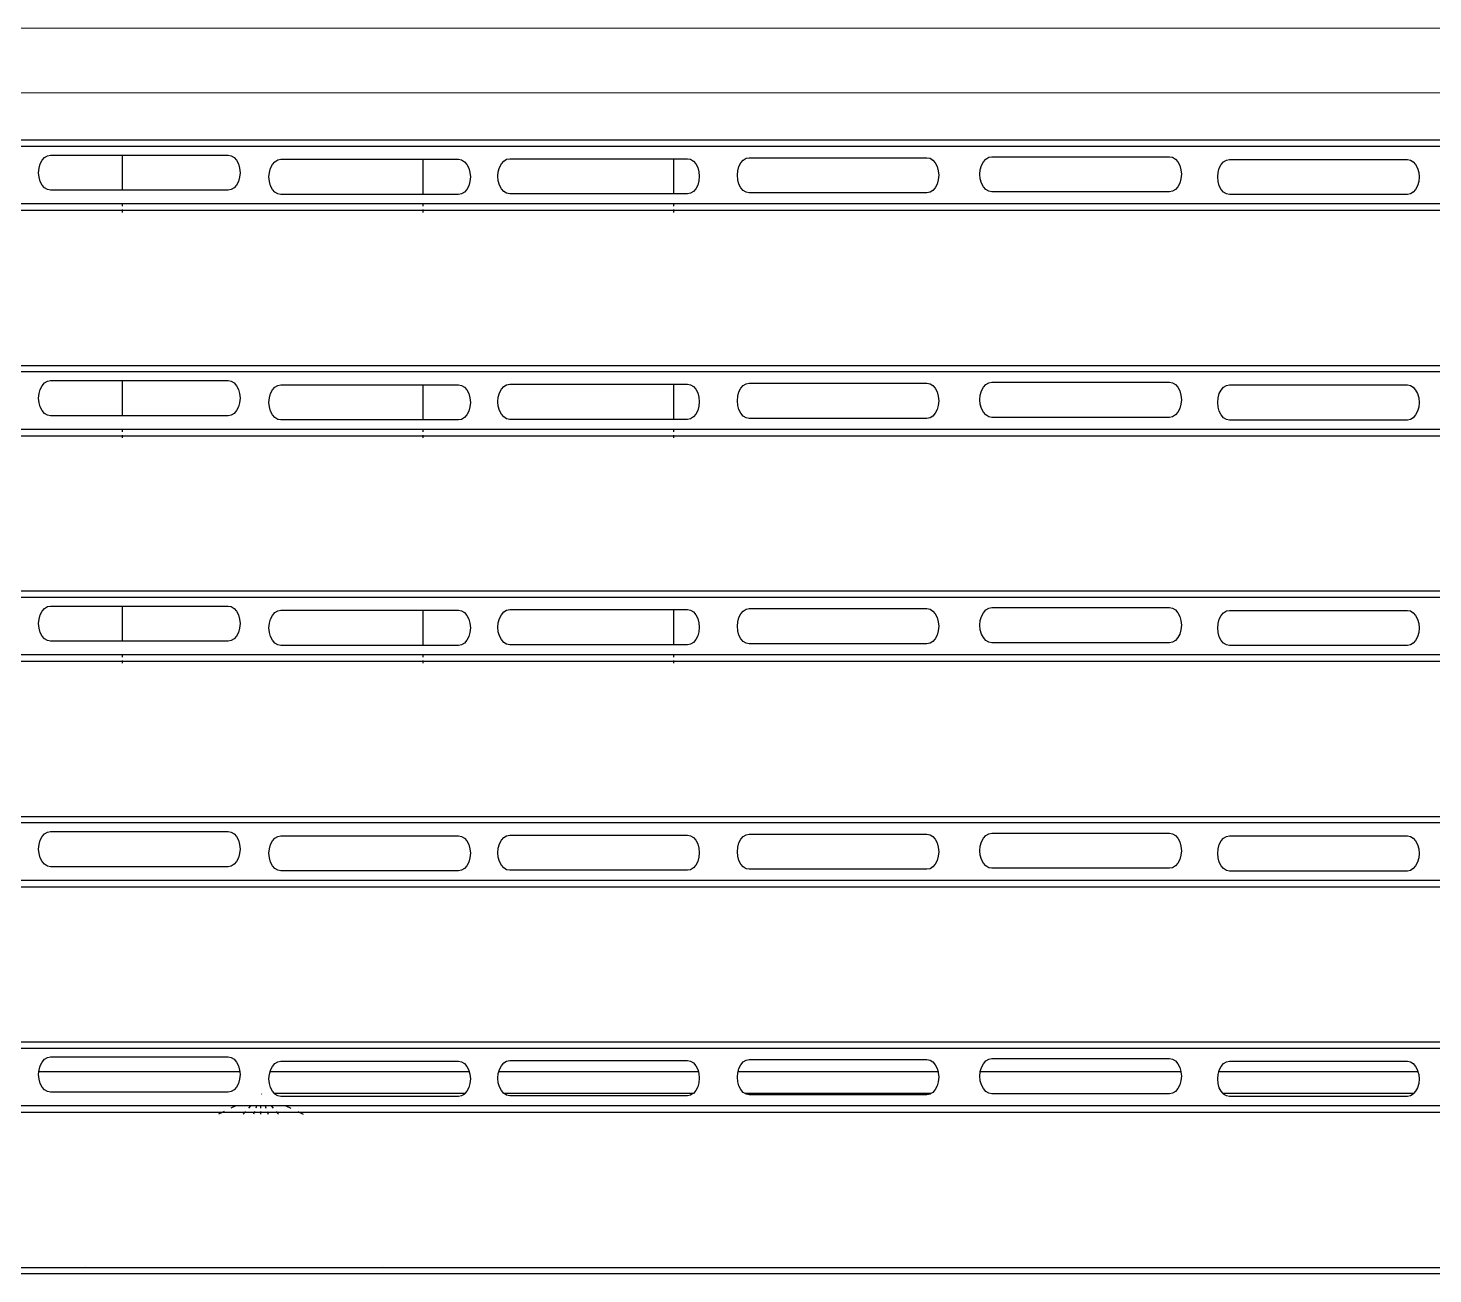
# Model space of a CAD drawing. Header units: inches. Extents: x 236662 to 497023, y -248575 to 81795.
# Drawn here: x 286291 to 286641.3, y -238133.4 to -237822.9 of the extents above; entities that cross this region are included whole.
import ezdxf

# ---------------------------------------------------------------- set-up
doc = ezdxf.new("R2010")
doc.units = ezdxf.units.IN
doc.header["$LTSCALE"] = 10
doc.header["$MEASUREMENT"] = 0
doc.layers.add('04. HP_CUA', color=153, linetype='Continuous')
doc.layers.add('06. HP_THAY 1', color=134, linetype='Continuous', lineweight=15)

msp = doc.modelspace()

# ---------------------------------------------------------------- linework, layer by layer
at = {"layer": '04. HP_CUA'}
for p, q in [((286861.67, -237852.43), (284637, -237852.43)), ((286314.56, -237850.88), (286202.06, -237850.88)), ((286314.56, -237850.88), (286314.56, -237850.79)), ((286389.56, -237850.88), (286314.56, -237850.88)), ((286389.56, -237850.88), (286389.56, -237850.79)), ((286452.06, -237850.88), (286389.56, -237850.88)), ((286452.06, -237850.88), (286452.06, -237850.79)), ((286857.49, -237850.88), (286452.06, -237850.88)), ((286293.78, -237857.81), (286294.07, -237856.76)), ((286294.07, -237856.76), (286294.54, -237855.85)), ((286294.54, -237855.85), (286295.15, -237855.15)), ((286295.15, -237855.15), (286295.85, -237854.71)), ((286295.85, -237854.71), (286296.61, -237854.56)), ((286296.61, -237854.56), (286314.56, -237854.56)), ((286314.56, -237863.33), (286314.56, -237854.56)), ((286314.56, -237854.56), (286340.95, -237854.56)), ((286340.95, -237854.56), (286341.71, -237854.71)), ((286341.71, -237854.71), (286342.42, -237855.15)), ((286342.42, -237855.15), (286343.02, -237855.85)), ((286343.02, -237855.85), (286343.49, -237856.76)), ((286343.49, -237856.76), (286343.78, -237857.81)), ((286351.48, -237857.81), (286351.95, -237856.9)), ((286351.95, -237856.9), (286352.56, -237856.21)), ((286352.56, -237856.21), (286353.27, -237855.77)), ((286353.27, -237855.77), (286354.03, -237855.62)), ((286354.03, -237855.62), (286389.56, -237855.62)), ((286389.56, -237864.38), (286389.56, -237855.62)), ((286389.56, -237855.62), (286398.36, -237855.62)), ((286398.36, -237855.62), (286399.12, -237855.77)), ((286399.12, -237855.77), (286399.83, -237856.21)), ((286399.83, -237856.21), (286400.44, -237856.9)), ((286400.44, -237856.9), (286400.9, -237857.81)), ((286408.56, -237857.65), (286409.03, -237856.74)), ((286409.03, -237856.74), (286409.64, -237856.05)), ((286409.64, -237856.05), (286410.34, -237855.61)), ((286410.34, -237855.61), (286411.1, -237855.46)), ((286411.1, -237855.46), (286452.06, -237855.46)), ((286452.06, -237864.24), (286452.06, -237855.46)), ((286452.06, -237855.46), (286455.44, -237855.46)), ((286455.44, -237855.46), (286456.2, -237855.61)), ((286456.2, -237855.61), (286456.91, -237856.05)), ((286456.91, -237856.05), (286457.52, -237856.74)), ((286457.52, -237856.74), (286457.98, -237857.65)), ((286468.25, -237857.41), (286468.72, -237856.5)), ((286468.72, -237856.5), (286469.33, -237855.81)), ((286469.33, -237855.81), (286470.03, -237855.37)), ((286470.03, -237855.37), (286470.79, -237855.22)), ((286470.79, -237855.22), (286515.13, -237855.22)), ((286515.13, -237855.22), (286515.89, -237855.37)), ((286515.89, -237855.37), (286516.6, -237855.81)), ((286516.6, -237855.81), (286517.21, -237856.5)), ((286517.21, -237856.5), (286517.67, -237857.41)), ((286528.73, -237857.15), (286529.19, -237856.24)), ((286529.19, -237856.24), (286529.8, -237855.55)), ((286529.8, -237855.55), (286530.51, -237855.11)), ((286530.51, -237855.11), (286531.27, -237854.96)), ((286531.27, -237854.96), (286575.6, -237854.96)), ((286575.6, -237854.96), (286576.36, -237855.11)), ((286576.36, -237855.11), (286577.07, -237855.55)), ((286577.07, -237855.55), (286577.68, -237856.24)), ((286577.68, -237856.24), (286578.15, -237857.15)), ((286588, -237857.83), (286588.47, -237856.93)), ((286588.47, -237856.93), (286589.08, -237856.23)), ((286589.08, -237856.23), (286589.78, -237855.79)), ((286589.78, -237855.79), (286590.54, -237855.64)), ((286590.54, -237855.64), (286634.88, -237855.64)), ((286634.88, -237855.64), (286635.64, -237855.79)), ((286635.64, -237855.79), (286636.35, -237856.23)), ((286636.35, -237856.23), (286636.95, -237856.93)), ((286636.95, -237856.93), (286637.42, -237857.83)), ((286293.68, -237858.95), (286293.78, -237857.81)), ((286293.78, -237860.08), (286293.68, -237858.95)), ((286294.07, -237861.14), (286293.78, -237860.08)), ((286343.78, -237860.08), (286343.49, -237861.14)), ((286343.78, -237857.81), (286343.88, -237858.95)), ((286343.88, -237858.95), (286343.78, -237860.08)), ((286351.09, -237860), (286351.19, -237858.87)), ((286351.19, -237861.14), (286351.09, -237860)), ((286351.19, -237858.87), (286351.48, -237857.81)), ((286400.9, -237857.81), (286401.2, -237858.87)), ((286401.2, -237858.87), (286401.3, -237860)), ((286401.3, -237860), (286401.2, -237861.14)), ((286408.17, -237859.84), (286408.27, -237858.71)), ((286408.27, -237860.98), (286408.17, -237859.84)), ((286408.27, -237858.71), (286408.56, -237857.65)), ((286457.98, -237857.65), (286458.28, -237858.71)), ((286458.28, -237858.71), (286458.38, -237859.84)), ((286458.38, -237859.84), (286458.28, -237860.98)), ((286467.86, -237859.6), (286467.96, -237858.47)), ((286467.96, -237860.74), (286467.86, -237859.6)), ((286467.96, -237858.47), (286468.25, -237857.41)), ((286517.67, -237857.41), (286517.96, -237858.47)), ((286517.96, -237858.47), (286518.06, -237859.6)), ((286518.06, -237859.6), (286517.96, -237860.74)), ((286528.33, -237859.34), (286528.43, -237858.21)), ((286528.43, -237860.48), (286528.33, -237859.34)), ((286528.43, -237858.21), (286528.73, -237857.15)), ((286578.15, -237857.15), (286578.44, -237858.21)), ((286578.44, -237858.21), (286578.54, -237859.34)), ((286578.54, -237859.34), (286578.44, -237860.48)), ((286587.61, -237860.02), (286587.71, -237858.89)), ((286587.71, -237861.16), (286587.61, -237860.02)), ((286587.71, -237858.89), (286588, -237857.83)), ((286637.42, -237857.83), (286637.71, -237858.89)), ((286637.71, -237858.89), (286637.81, -237860.02)), ((286637.81, -237860.02), (286637.71, -237861.16)), ((286294.54, -237862.05), (286294.07, -237861.14)), ((286295.15, -237862.74), (286294.54, -237862.05)), ((286295.85, -237863.18), (286295.15, -237862.74)), ((286296.61, -237863.33), (286295.85, -237863.18)), ((286314.56, -237863.33), (286296.61, -237863.33)), ((286340.95, -237863.33), (286314.56, -237863.33)), ((286341.71, -237863.18), (286340.95, -237863.33)), ((286342.42, -237862.74), (286341.71, -237863.18)), ((286343.02, -237862.05), (286342.42, -237862.74)), ((286343.49, -237861.14), (286343.02, -237862.05)), ((286351.48, -237862.19), (286351.19, -237861.14)), ((286351.95, -237863.1), (286351.48, -237862.19)), ((286352.56, -237863.8), (286351.95, -237863.1)), ((286353.27, -237864.24), (286352.56, -237863.8)), ((286399.83, -237863.8), (286399.12, -237864.24)), ((286400.44, -237863.1), (286399.83, -237863.8)), ((286400.9, -237862.19), (286400.44, -237863.1)), ((286401.2, -237861.14), (286400.9, -237862.19)), ((286408.56, -237862.03), (286408.27, -237860.98)), ((286409.03, -237862.94), (286408.56, -237862.03)), ((286409.64, -237863.64), (286409.03, -237862.94)), ((286410.34, -237864.08), (286409.64, -237863.64)), ((286456.91, -237863.64), (286456.2, -237864.08)), ((286457.52, -237862.94), (286456.91, -237863.64)), ((286457.98, -237862.03), (286457.52, -237862.94)), ((286458.28, -237860.98), (286457.98, -237862.03)), ((286468.25, -237861.79), (286467.96, -237860.74)), ((286468.72, -237862.7), (286468.25, -237861.79)), ((286469.33, -237863.4), (286468.72, -237862.7)), ((286470.03, -237863.84), (286469.33, -237863.4)), ((286470.79, -237863.98), (286470.03, -237863.84)), ((286515.89, -237863.84), (286515.13, -237863.98)), ((286516.6, -237863.4), (286515.89, -237863.84)), ((286517.21, -237862.7), (286516.6, -237863.4)), ((286517.67, -237861.79), (286517.21, -237862.7)), ((286517.96, -237860.74), (286517.67, -237861.79)), ((286528.73, -237861.54), (286528.43, -237860.48)), ((286529.19, -237862.44), (286528.73, -237861.54)), ((286529.8, -237863.14), (286529.19, -237862.44)), ((286530.51, -237863.58), (286529.8, -237863.14)), ((286531.27, -237863.73), (286530.51, -237863.58)), ((286575.6, -237863.73), (286531.27, -237863.73)), ((286576.36, -237863.58), (286575.6, -237863.73)), ((286577.07, -237863.14), (286576.36, -237863.58)), ((286577.68, -237862.44), (286577.07, -237863.14)), ((286578.15, -237861.54), (286577.68, -237862.44)), ((286578.44, -237860.48), (286578.15, -237861.54)), ((286588, -237862.22), (286587.71, -237861.16)), ((286588.47, -237863.12), (286588, -237862.22)), ((286589.08, -237863.82), (286588.47, -237863.12)), ((286589.78, -237864.26), (286589.08, -237863.82)), ((286636.35, -237863.82), (286635.64, -237864.26)), ((286636.95, -237863.12), (286636.35, -237863.82)), ((286637.42, -237862.22), (286636.95, -237863.12)), ((286637.71, -237861.16), (286637.42, -237862.22)), ((286314.56, -237866.74), (286202.06, -237866.74)), ((286314.56, -237867.33), (286314.56, -237866.74)), ((286389.56, -237866.74), (286314.56, -237866.74)), ((286354.03, -237864.38), (286353.27, -237864.24)), ((286389.56, -237864.38), (286354.03, -237864.38)), ((286398.36, -237864.38), (286389.56, -237864.38)), ((286389.56, -237867.33), (286389.56, -237866.74)), ((286452.06, -237866.74), (286389.56, -237866.74)), ((286399.12, -237864.24), (286398.36, -237864.38)), ((286411.1, -237864.23), (286410.34, -237864.08)), ((286452.06, -237864.24), (286411.1, -237864.23)), ((286455.44, -237864.23), (286452.06, -237864.24)), ((286452.06, -237867.33), (286452.06, -237866.74)), ((286891.12, -237866.74), (286452.06, -237866.74)), ((286456.2, -237864.08), (286455.44, -237864.23)), ((286515.13, -237863.98), (286470.79, -237863.98)), ((286590.54, -237864.41), (286589.78, -237864.26)), ((286634.88, -237864.41), (286590.54, -237864.41)), ((286635.64, -237864.26), (286634.88, -237864.41)), ((286314.56, -237868.4), (286202.06, -237868.4)), ((286314.56, -237868.4), (286314.56, -237868.16)), ((286314.56, -237868.84), (286314.56, -237868.4)), ((286389.56, -237868.4), (286314.56, -237868.4)), ((286389.56, -237868.4), (286389.56, -237868.16)), ((286389.56, -237868.84), (286389.56, -237868.4)), ((286452.06, -237868.4), (286389.56, -237868.4)), ((286452.06, -237868.4), (286452.06, -237868.16)), ((286893.81, -237868.38), (286452.06, -237868.4)), ((286452.06, -237868.84), (286452.06, -237868.4)), ((286940.84, -237908.62), (284557.83, -237908.62)), ((286314.56, -237907.07), (286202.06, -237907.07)), ((286314.56, -237907.07), (286314.56, -237906.98)), ((286389.56, -237907.07), (286314.56, -237907.07)), ((286389.56, -237907.07), (286389.56, -237906.98)), ((286452.06, -237907.07), (286389.56, -237907.07)), ((286452.06, -237907.07), (286452.06, -237906.98)), ((286939.52, -237907.07), (286452.06, -237907.07)), ((286293.78, -237914), (286294.07, -237912.95)), ((286294.07, -237912.95), (286294.54, -237912.04)), ((286294.54, -237912.04), (286295.15, -237911.34)), ((286295.15, -237911.34), (286295.85, -237910.9)), ((286295.85, -237910.9), (286296.61, -237910.75)), ((286296.61, -237910.75), (286314.56, -237910.75)), ((286314.56, -237919.52), (286314.56, -237910.75)), ((286314.56, -237910.75), (286340.95, -237910.75)), ((286340.95, -237910.75), (286341.71, -237910.9)), ((286341.71, -237910.9), (286342.42, -237911.34)), ((286342.42, -237911.34), (286343.02, -237912.04)), ((286343.02, -237912.04), (286343.49, -237912.95)), ((286343.49, -237912.95), (286343.78, -237914)), ((286351.95, -237913.09), (286352.56, -237912.4)), ((286352.56, -237912.4), (286353.27, -237911.96)), ((286353.27, -237911.96), (286354.03, -237911.81)), ((286354.03, -237911.81), (286389.56, -237911.81)), ((286389.56, -237920.57), (286389.56, -237911.81)), ((286389.56, -237911.81), (286398.36, -237911.81)), ((286398.36, -237911.81), (286399.12, -237911.96)), ((286399.12, -237911.96), (286399.83, -237912.4)), ((286399.83, -237912.4), (286400.44, -237913.09)), ((286408.56, -237913.84), (286409.03, -237912.93)), ((286409.03, -237912.93), (286409.64, -237912.24)), ((286409.64, -237912.24), (286410.34, -237911.8)), ((286410.34, -237911.8), (286411.1, -237911.65)), ((286411.1, -237911.65), (286452.06, -237911.65)), ((286452.06, -237920.43), (286452.06, -237911.65)), ((286452.06, -237911.65), (286455.44, -237911.65)), ((286455.44, -237911.65), (286456.2, -237911.8)), ((286456.2, -237911.8), (286456.91, -237912.24)), ((286456.91, -237912.24), (286457.52, -237912.93)), ((286457.52, -237912.93), (286457.98, -237913.84)), ((286468.25, -237913.6), (286468.72, -237912.69)), ((286468.72, -237912.69), (286469.33, -237912)), ((286469.33, -237912), (286470.03, -237911.56)), ((286470.03, -237911.56), (286470.79, -237911.41)), ((286470.79, -237911.41), (286515.13, -237911.41)), ((286515.13, -237911.41), (286515.89, -237911.56)), ((286515.89, -237911.56), (286516.6, -237912)), ((286516.6, -237912), (286517.21, -237912.69)), ((286517.21, -237912.69), (286517.67, -237913.6)), ((286528.73, -237913.34), (286529.19, -237912.43)), ((286529.19, -237912.43), (286529.8, -237911.74)), ((286529.8, -237911.74), (286530.51, -237911.3)), ((286530.51, -237911.3), (286531.27, -237911.15)), ((286531.27, -237911.15), (286575.6, -237911.15)), ((286575.6, -237911.15), (286576.36, -237911.3)), ((286576.36, -237911.3), (286577.07, -237911.74)), ((286577.07, -237911.74), (286577.68, -237912.43)), ((286577.68, -237912.43), (286578.15, -237913.34)), ((286588.47, -237913.12), (286589.08, -237912.42)), ((286589.08, -237912.42), (286589.78, -237911.98)), ((286589.78, -237911.98), (286590.54, -237911.83)), ((286590.54, -237911.83), (286634.88, -237911.83)), ((286634.88, -237911.83), (286635.64, -237911.98)), ((286635.64, -237911.98), (286636.35, -237912.42)), ((286636.35, -237912.42), (286636.95, -237913.12)), ((286293.68, -237915.14), (286293.78, -237914)), ((286293.78, -237916.27), (286293.68, -237915.14)), ((286294.07, -237917.33), (286293.78, -237916.27)), ((286343.78, -237916.27), (286343.49, -237917.33)), ((286343.78, -237914), (286343.88, -237915.14)), ((286343.88, -237915.14), (286343.78, -237916.27)), ((286351.09, -237916.19), (286351.19, -237915.06)), ((286351.19, -237917.33), (286351.09, -237916.19)), ((286351.19, -237915.06), (286351.48, -237914)), ((286351.48, -237914), (286351.95, -237913.09)), ((286400.44, -237913.09), (286400.9, -237914)), ((286400.9, -237914), (286401.2, -237915.06)), ((286401.2, -237915.06), (286401.3, -237916.19)), ((286401.3, -237916.19), (286401.2, -237917.33)), ((286408.17, -237916.03), (286408.27, -237914.9)), ((286408.27, -237917.17), (286408.17, -237916.03)), ((286408.27, -237914.9), (286408.56, -237913.84)), ((286457.98, -237913.84), (286458.28, -237914.9)), ((286458.28, -237914.9), (286458.38, -237916.03)), ((286458.38, -237916.03), (286458.28, -237917.17)), ((286467.86, -237915.79), (286467.96, -237914.66)), ((286467.96, -237916.93), (286467.86, -237915.79)), ((286467.96, -237914.66), (286468.25, -237913.6)), ((286517.67, -237913.6), (286517.96, -237914.66)), ((286517.96, -237914.66), (286518.06, -237915.79)), ((286518.06, -237915.79), (286517.96, -237916.93)), ((286528.33, -237915.53), (286528.43, -237914.4)), ((286528.43, -237916.67), (286528.33, -237915.53)), ((286528.43, -237914.4), (286528.73, -237913.34)), ((286578.15, -237913.34), (286578.44, -237914.4)), ((286578.44, -237914.4), (286578.54, -237915.53)), ((286578.54, -237915.53), (286578.44, -237916.67)), ((286587.61, -237916.21), (286587.71, -237915.08)), ((286587.71, -237917.35), (286587.61, -237916.21)), ((286587.71, -237915.08), (286588, -237914.02)), ((286588, -237914.02), (286588.47, -237913.12)), ((286636.95, -237913.12), (286637.42, -237914.02)), ((286637.42, -237914.02), (286637.71, -237915.08)), ((286637.71, -237915.08), (286637.81, -237916.21)), ((286637.81, -237916.21), (286637.71, -237917.35)), ((286294.54, -237918.24), (286294.07, -237917.33)), ((286295.15, -237918.93), (286294.54, -237918.24)), ((286295.85, -237919.37), (286295.15, -237918.93)), ((286296.61, -237919.52), (286295.85, -237919.37)), ((286314.56, -237919.52), (286296.61, -237919.52)), ((286340.95, -237919.52), (286314.56, -237919.52)), ((286341.71, -237919.37), (286340.95, -237919.52)), ((286342.42, -237918.93), (286341.71, -237919.37)), ((286343.02, -237918.24), (286342.42, -237918.93)), ((286343.49, -237917.33), (286343.02, -237918.24)), ((286351.48, -237918.38), (286351.19, -237917.33)), ((286351.95, -237919.29), (286351.48, -237918.38)), ((286352.56, -237919.99), (286351.95, -237919.29)), ((286353.27, -237920.43), (286352.56, -237919.99)), ((286399.83, -237919.99), (286399.12, -237920.43)), ((286400.44, -237919.29), (286399.83, -237919.99)), ((286400.9, -237918.38), (286400.44, -237919.29)), ((286401.2, -237917.33), (286400.9, -237918.38)), ((286408.56, -237918.22), (286408.27, -237917.17)), ((286409.03, -237919.13), (286408.56, -237918.22)), ((286409.64, -237919.83), (286409.03, -237919.13)), ((286410.34, -237920.27), (286409.64, -237919.83)), ((286456.91, -237919.83), (286456.2, -237920.27)), ((286457.52, -237919.13), (286456.91, -237919.83)), ((286457.98, -237918.22), (286457.52, -237919.13)), ((286458.28, -237917.17), (286457.98, -237918.22)), ((286468.25, -237917.98), (286467.96, -237916.93)), ((286468.72, -237918.89), (286468.25, -237917.98)), ((286469.33, -237919.59), (286468.72, -237918.89)), ((286470.03, -237920.03), (286469.33, -237919.59)), ((286516.6, -237919.59), (286515.89, -237920.03)), ((286517.21, -237918.89), (286516.6, -237919.59)), ((286517.67, -237917.98), (286517.21, -237918.89)), ((286517.96, -237916.93), (286517.67, -237917.98)), ((286528.73, -237917.73), (286528.43, -237916.67)), ((286529.19, -237918.63), (286528.73, -237917.73)), ((286529.8, -237919.33), (286529.19, -237918.63)), ((286530.51, -237919.77), (286529.8, -237919.33)), ((286531.27, -237919.92), (286530.51, -237919.77)), ((286575.6, -237919.92), (286531.27, -237919.92)), ((286576.36, -237919.77), (286575.6, -237919.92)), ((286577.07, -237919.33), (286576.36, -237919.77)), ((286577.68, -237918.63), (286577.07, -237919.33)), ((286578.15, -237917.73), (286577.68, -237918.63)), ((286578.44, -237916.67), (286578.15, -237917.73)), ((286588, -237918.41), (286587.71, -237917.35)), ((286588.47, -237919.31), (286588, -237918.41)), ((286589.08, -237920.01), (286588.47, -237919.31)), ((286636.95, -237919.31), (286636.35, -237920.01)), ((286637.42, -237918.41), (286636.95, -237919.31)), ((286637.71, -237917.35), (286637.42, -237918.41)), ((286314.56, -237922.93), (286202.06, -237922.93)), ((286314.56, -237923.52), (286314.56, -237922.93)), ((286389.56, -237922.93), (286314.56, -237922.93)), ((286354.03, -237920.57), (286353.27, -237920.43)), ((286389.56, -237920.57), (286354.03, -237920.57)), ((286398.36, -237920.57), (286389.56, -237920.57)), ((286389.56, -237923.52), (286389.56, -237922.93)), ((286452.06, -237922.93), (286389.56, -237922.93)), ((286399.12, -237920.43), (286398.36, -237920.57)), ((286411.1, -237920.42), (286410.34, -237920.27)), ((286452.06, -237920.43), (286411.1, -237920.42)), ((286455.44, -237920.42), (286452.06, -237920.43)), ((286452.06, -237923.52), (286452.06, -237922.93)), ((286951.95, -237922.93), (286452.06, -237922.93)), ((286456.2, -237920.27), (286455.44, -237920.42)), ((286470.79, -237920.17), (286470.03, -237920.03)), ((286515.13, -237920.17), (286470.79, -237920.17)), ((286515.89, -237920.03), (286515.13, -237920.17)), ((286589.78, -237920.45), (286589.08, -237920.01)), ((286590.54, -237920.6), (286589.78, -237920.45)), ((286634.88, -237920.6), (286590.54, -237920.6)), ((286635.64, -237920.45), (286634.88, -237920.6)), ((286636.35, -237920.01), (286635.64, -237920.45)), ((286314.56, -237924.59), (286202.06, -237924.59)), ((286314.56, -237924.59), (286314.56, -237924.35)), ((286314.56, -237925.03), (286314.56, -237924.59)), ((286389.56, -237924.59), (286314.56, -237924.59)), ((286389.56, -237924.59), (286389.56, -237924.35)), ((286389.56, -237925.03), (286389.56, -237924.59)), ((286452.06, -237924.59), (286389.56, -237924.59)), ((286452.06, -237924.59), (286452.06, -237924.35)), ((286953.1, -237924.57), (286452.06, -237924.59)), ((286452.06, -237925.03), (286452.06, -237924.59)), ((286953.11, -237924.59), (286452.06, -237924.59)), ((286974.53, -237964.81), (284524.14, -237964.81)), ((286314.56, -237963.26), (286202.06, -237963.26)), ((286314.56, -237963.26), (286314.56, -237963.17)), ((286389.56, -237963.26), (286314.56, -237963.26)), ((286389.56, -237963.26), (286389.56, -237963.17)), ((286452.06, -237963.26), (286389.56, -237963.26)), ((286452.06, -237963.26), (286452.06, -237963.17)), ((286973.89, -237963.26), (286452.06, -237963.26)), ((286294.07, -237969.14), (286294.54, -237968.23)), ((286294.54, -237968.23), (286295.15, -237967.53)), ((286295.15, -237967.53), (286295.85, -237967.09)), ((286295.85, -237967.09), (286296.61, -237966.94)), ((286296.61, -237966.94), (286314.56, -237966.94)), ((286314.56, -237975.71), (286314.56, -237966.94)), ((286314.56, -237966.94), (286340.95, -237966.94)), ((286340.95, -237966.94), (286341.71, -237967.09)), ((286341.71, -237967.09), (286342.42, -237967.53)), ((286342.42, -237967.53), (286343.02, -237968.23)), ((286343.02, -237968.23), (286343.49, -237969.14)), ((286351.95, -237969.28), (286352.56, -237968.59)), ((286352.56, -237968.59), (286353.27, -237968.15)), ((286353.27, -237968.15), (286354.03, -237968)), ((286354.03, -237968), (286389.56, -237968)), ((286389.56, -237976.78), (286389.56, -237968)), ((286389.56, -237968), (286398.36, -237968)), ((286398.36, -237968), (286399.12, -237968.15)), ((286399.12, -237968.15), (286399.83, -237968.59)), ((286399.83, -237968.59), (286400.44, -237969.28)), ((286409.03, -237969.12), (286409.64, -237968.43)), ((286409.64, -237968.43), (286410.34, -237967.99)), ((286410.34, -237967.99), (286411.1, -237967.84)), ((286411.1, -237967.84), (286452.06, -237967.84)), ((286452.06, -237976.61), (286452.06, -237967.84)), ((286452.06, -237967.84), (286455.44, -237967.84)), ((286455.44, -237967.84), (286456.2, -237967.99)), ((286456.2, -237967.99), (286456.91, -237968.43)), ((286456.91, -237968.43), (286457.52, -237969.12)), ((286468.25, -237969.79), (286468.72, -237968.88)), ((286468.72, -237968.88), (286469.33, -237968.19)), ((286469.33, -237968.19), (286470.03, -237967.75)), ((286470.03, -237967.75), (286470.79, -237967.6)), ((286470.79, -237967.6), (286515.13, -237967.6)), ((286515.13, -237967.6), (286515.89, -237967.75)), ((286515.89, -237967.75), (286516.6, -237968.19)), ((286516.6, -237968.19), (286517.21, -237968.88)), ((286517.21, -237968.88), (286517.67, -237969.79)), ((286528.73, -237969.53), (286529.19, -237968.62)), ((286529.19, -237968.62), (286529.8, -237967.93)), ((286529.8, -237967.93), (286530.51, -237967.49)), ((286530.51, -237967.49), (286531.27, -237967.34)), ((286531.27, -237967.34), (286575.6, -237967.34)), ((286575.6, -237967.34), (286576.36, -237967.49)), ((286576.36, -237967.49), (286577.07, -237967.93)), ((286577.07, -237967.93), (286577.68, -237968.62)), ((286577.68, -237968.62), (286578.15, -237969.53)), ((286588.47, -237969.31), (286589.08, -237968.61)), ((286589.08, -237968.61), (286589.78, -237968.17)), ((286589.78, -237968.17), (286590.54, -237968.02)), ((286590.54, -237968.02), (286634.88, -237968.02)), ((286634.88, -237968.02), (286635.64, -237968.17)), ((286635.64, -237968.17), (286636.35, -237968.61)), ((286636.35, -237968.61), (286636.95, -237969.31)), ((286293.68, -237971.33), (286293.78, -237970.19)), ((286293.78, -237972.46), (286293.68, -237971.33)), ((286293.78, -237970.19), (286294.07, -237969.14)), ((286294.07, -237973.52), (286293.78, -237972.46)), ((286343.49, -237969.14), (286343.78, -237970.19)), ((286343.78, -237972.46), (286343.49, -237973.52)), ((286343.78, -237970.19), (286343.88, -237971.33)), ((286343.88, -237971.33), (286343.78, -237972.46)), ((286351.09, -237972.38), (286351.19, -237971.25)), ((286351.19, -237973.52), (286351.09, -237972.38)), ((286351.19, -237971.25), (286351.48, -237970.19)), ((286351.48, -237970.19), (286351.95, -237969.28)), ((286400.44, -237969.28), (286400.9, -237970.19)), ((286400.9, -237970.19), (286401.2, -237971.25)), ((286401.2, -237971.25), (286401.3, -237972.38)), ((286401.3, -237972.38), (286401.2, -237973.52)), ((286408.17, -237972.22), (286408.27, -237971.09)), ((286408.27, -237973.36), (286408.17, -237972.22)), ((286408.27, -237971.09), (286408.56, -237970.03)), ((286408.56, -237970.03), (286409.03, -237969.12)), ((286457.52, -237969.12), (286457.98, -237970.03)), ((286457.98, -237970.03), (286458.28, -237971.09)), ((286458.28, -237971.09), (286458.38, -237972.22)), ((286458.38, -237972.22), (286458.28, -237973.36)), ((286467.86, -237971.98), (286467.96, -237970.85)), ((286467.96, -237973.12), (286467.86, -237971.98)), ((286467.96, -237970.85), (286468.25, -237969.79)), ((286517.67, -237969.79), (286517.96, -237970.85)), ((286517.96, -237970.85), (286518.06, -237971.98)), ((286518.06, -237971.98), (286517.96, -237973.12)), ((286528.33, -237971.72), (286528.43, -237970.59)), ((286528.43, -237972.86), (286528.33, -237971.72)), ((286528.43, -237970.59), (286528.73, -237969.53)), ((286578.15, -237969.53), (286578.44, -237970.59)), ((286578.44, -237970.59), (286578.54, -237971.72)), ((286578.54, -237971.72), (286578.44, -237972.86)), ((286587.61, -237972.4), (286587.71, -237971.27)), ((286587.71, -237973.54), (286587.61, -237972.4)), ((286587.71, -237971.27), (286588, -237970.21)), ((286588, -237970.21), (286588.47, -237969.31)), ((286636.95, -237969.31), (286637.42, -237970.21)), ((286637.42, -237970.21), (286637.71, -237971.27)), ((286637.71, -237971.27), (286637.81, -237972.4)), ((286637.81, -237972.4), (286637.71, -237973.54)), ((286294.54, -237974.43), (286294.07, -237973.52)), ((286295.15, -237975.12), (286294.54, -237974.43)), ((286295.85, -237975.56), (286295.15, -237975.12)), ((286296.61, -237975.71), (286295.85, -237975.56)), ((286314.56, -237975.71), (286296.61, -237975.71)), ((286340.95, -237975.71), (286314.56, -237975.71)), ((286341.71, -237975.56), (286340.95, -237975.71)), ((286342.42, -237975.12), (286341.71, -237975.56)), ((286343.02, -237974.43), (286342.42, -237975.12)), ((286343.49, -237973.52), (286343.02, -237974.43)), ((286351.48, -237974.57), (286351.19, -237973.52)), ((286351.95, -237975.48), (286351.48, -237974.57)), ((286352.56, -237976.18), (286351.95, -237975.48)), ((286400.44, -237975.48), (286399.83, -237976.18)), ((286400.9, -237974.57), (286400.44, -237975.48)), ((286401.2, -237973.52), (286400.9, -237974.57)), ((286408.56, -237974.41), (286408.27, -237973.36)), ((286409.03, -237975.32), (286408.56, -237974.41)), ((286409.64, -237976.02), (286409.03, -237975.32)), ((286410.34, -237976.46), (286409.64, -237976.02)), ((286456.91, -237976.02), (286456.2, -237976.46)), ((286457.52, -237975.32), (286456.91, -237976.02)), ((286457.98, -237974.41), (286457.52, -237975.32)), ((286458.28, -237973.36), (286457.98, -237974.41)), ((286468.25, -237974.17), (286467.96, -237973.12)), ((286468.72, -237975.08), (286468.25, -237974.17)), ((286469.33, -237975.78), (286468.72, -237975.08)), ((286470.03, -237976.22), (286469.33, -237975.78)), ((286516.6, -237975.78), (286515.89, -237976.22)), ((286517.21, -237975.08), (286516.6, -237975.78)), ((286517.67, -237974.17), (286517.21, -237975.08)), ((286517.96, -237973.12), (286517.67, -237974.17)), ((286528.73, -237973.92), (286528.43, -237972.86)), ((286529.19, -237974.82), (286528.73, -237973.92)), ((286529.8, -237975.52), (286529.19, -237974.82)), ((286530.51, -237975.96), (286529.8, -237975.52)), ((286531.27, -237976.11), (286530.51, -237975.96)), ((286576.36, -237975.96), (286575.6, -237976.11)), ((286577.07, -237975.52), (286576.36, -237975.96)), ((286577.68, -237974.82), (286577.07, -237975.52)), ((286578.15, -237973.92), (286577.68, -237974.82)), ((286578.44, -237972.86), (286578.15, -237973.92)), ((286588, -237974.6), (286587.71, -237973.54)), ((286588.47, -237975.5), (286588, -237974.6)), ((286589.08, -237976.2), (286588.47, -237975.5)), ((286636.95, -237975.5), (286636.35, -237976.2)), ((286637.42, -237974.6), (286636.95, -237975.5)), ((286637.71, -237973.54), (286637.42, -237974.6)), ((286314.56, -237979.12), (286202.06, -237979.12)), ((286314.56, -237979.71), (286314.56, -237979.12)), ((286389.56, -237979.12), (286314.56, -237979.12)), ((286353.27, -237976.62), (286352.56, -237976.18)), ((286354.03, -237976.76), (286353.27, -237976.62)), ((286389.56, -237976.78), (286354.03, -237976.76)), ((286398.36, -237976.76), (286389.56, -237976.78)), ((286389.56, -237979.71), (286389.56, -237979.12)), ((286452.06, -237979.12), (286389.56, -237979.12)), ((286399.12, -237976.62), (286398.36, -237976.76)), ((286399.83, -237976.18), (286399.12, -237976.62)), ((286411.1, -237976.61), (286410.34, -237976.46)), ((286452.06, -237976.61), (286411.1, -237976.61)), ((286455.44, -237976.61), (286452.06, -237976.61)), ((286452.06, -237979.71), (286452.06, -237979.12)), ((286979.49, -237979.12), (286452.06, -237979.12)), ((286456.2, -237976.46), (286455.44, -237976.61)), ((286470.79, -237976.36), (286470.03, -237976.22)), ((286515.13, -237976.36), (286470.79, -237976.36)), ((286515.89, -237976.22), (286515.13, -237976.36)), ((286575.6, -237976.11), (286531.27, -237976.11)), ((286589.78, -237976.64), (286589.08, -237976.2)), ((286590.54, -237976.79), (286589.78, -237976.64)), ((286634.88, -237976.79), (286590.54, -237976.79)), ((286635.64, -237976.64), (286634.88, -237976.79)), ((286636.35, -237976.2), (286635.64, -237976.64)), ((286314.56, -237980.78), (286202.06, -237980.78)), ((286314.56, -237980.78), (286314.56, -237980.54)), ((286314.56, -237981.22), (286314.56, -237980.78)), ((286389.56, -237980.78), (286314.56, -237980.78)), ((286389.56, -237980.78), (286389.56, -237980.54)), ((286389.56, -237981.22), (286389.56, -237980.78)), ((286452.06, -237980.78), (286389.56, -237980.78)), ((286452.06, -237980.78), (286452.06, -237980.54)), ((286452.06, -237981.22), (286452.06, -237980.78)), ((286979.99, -237980.78), (286452.06, -237980.78)), ((286987.52, -238021), (284511.15, -238021)), ((286314.56, -238019.45), (286202.06, -238019.45)), ((286314.56, -238019.45), (286314.56, -238019.36)), ((286389.56, -238019.45), (286314.56, -238019.45)), ((286389.56, -238019.45), (286389.56, -238019.36)), ((286452.06, -238019.45), (286389.56, -238019.45)), ((286452.06, -238019.45), (286452.06, -238019.36)), ((286987.39, -238019.45), (286452.06, -238019.45)), ((286294.07, -238025.33), (286294.54, -238024.42)), ((286294.54, -238024.42), (286295.15, -238023.72)), ((286295.15, -238023.72), (286295.85, -238023.28)), ((286295.85, -238023.28), (286296.61, -238023.13)), ((286296.61, -238023.13), (286340.95, -238023.13)), ((286340.95, -238023.13), (286341.71, -238023.28)), ((286341.71, -238023.28), (286342.42, -238023.72)), ((286342.42, -238023.72), (286343.02, -238024.42)), ((286343.02, -238024.42), (286343.49, -238025.33)), ((286351.95, -238025.47), (286352.56, -238024.78)), ((286352.56, -238024.78), (286353.27, -238024.34)), ((286353.27, -238024.34), (286354.03, -238024.19)), ((286354.03, -238024.19), (286398.36, -238024.19)), ((286398.36, -238024.19), (286399.12, -238024.34)), ((286399.12, -238024.34), (286399.83, -238024.78)), ((286399.83, -238024.78), (286400.44, -238025.47)), ((286409.03, -238025.31), (286409.64, -238024.62)), ((286409.64, -238024.62), (286410.34, -238024.18)), ((286410.34, -238024.18), (286411.1, -238024.03)), ((286411.1, -238024.03), (286455.44, -238024.03)), ((286455.44, -238024.03), (286456.2, -238024.18)), ((286456.2, -238024.18), (286456.91, -238024.62)), ((286456.91, -238024.62), (286457.52, -238025.31)), ((286468.72, -238025.07), (286469.33, -238024.38)), ((286469.33, -238024.38), (286470.03, -238023.94)), ((286470.03, -238023.94), (286470.79, -238023.79)), ((286470.79, -238023.79), (286515.13, -238023.79)), ((286515.13, -238023.79), (286515.89, -238023.94)), ((286515.89, -238023.94), (286516.6, -238024.38)), ((286516.6, -238024.38), (286517.21, -238025.07)), ((286528.73, -238025.72), (286529.19, -238024.81)), ((286529.19, -238024.81), (286529.8, -238024.12)), ((286529.8, -238024.12), (286530.51, -238023.68)), ((286530.51, -238023.68), (286531.27, -238023.53)), ((286531.27, -238023.53), (286575.6, -238023.53)), ((286575.6, -238023.53), (286576.36, -238023.68)), ((286576.36, -238023.68), (286577.07, -238024.12)), ((286577.07, -238024.12), (286577.68, -238024.81)), ((286577.68, -238024.81), (286578.15, -238025.72)), ((286588.47, -238025.5), (286589.08, -238024.8)), ((286589.08, -238024.8), (286589.78, -238024.36)), ((286589.78, -238024.36), (286590.54, -238024.21)), ((286590.54, -238024.21), (286634.88, -238024.21)), ((286634.88, -238024.21), (286635.64, -238024.36)), ((286635.64, -238024.36), (286636.35, -238024.8)), ((286636.35, -238024.8), (286636.95, -238025.5)), ((286293.68, -238027.52), (286293.78, -238026.38)), ((286293.78, -238028.65), (286293.68, -238027.52)), ((286293.78, -238026.38), (286294.07, -238025.33)), ((286343.49, -238025.33), (286343.78, -238026.38)), ((286343.78, -238026.38), (286343.88, -238027.52)), ((286343.88, -238027.52), (286343.78, -238028.65)), ((286351.09, -238028.57), (286351.19, -238027.44)), ((286351.19, -238027.44), (286351.48, -238026.38)), ((286351.48, -238026.38), (286351.95, -238025.47)), ((286400.44, -238025.47), (286400.9, -238026.38)), ((286400.9, -238026.38), (286401.2, -238027.44)), ((286401.2, -238027.44), (286401.3, -238028.57)), ((286408.17, -238028.41), (286408.27, -238027.28)), ((286408.27, -238029.55), (286408.17, -238028.41)), ((286408.27, -238027.28), (286408.56, -238026.22)), ((286408.56, -238026.22), (286409.03, -238025.31)), ((286457.52, -238025.31), (286457.98, -238026.22)), ((286457.98, -238026.22), (286458.28, -238027.28)), ((286458.28, -238027.28), (286458.38, -238028.41)), ((286458.38, -238028.41), (286458.28, -238029.55)), ((286467.86, -238028.17), (286467.96, -238027.04)), ((286467.96, -238029.31), (286467.86, -238028.17)), ((286467.96, -238027.04), (286468.25, -238025.98)), ((286468.25, -238025.98), (286468.72, -238025.07)), ((286517.21, -238025.07), (286517.67, -238025.98)), ((286517.67, -238025.98), (286517.96, -238027.04)), ((286517.96, -238027.04), (286518.06, -238028.17)), ((286518.06, -238028.17), (286517.96, -238029.31)), ((286528.33, -238027.91), (286528.43, -238026.78)), ((286528.43, -238029.05), (286528.33, -238027.91)), ((286528.43, -238026.78), (286528.73, -238025.72)), ((286578.15, -238025.72), (286578.44, -238026.78)), ((286578.44, -238026.78), (286578.54, -238027.91)), ((286578.54, -238027.91), (286578.44, -238029.05)), ((286587.61, -238028.59), (286587.71, -238027.46)), ((286587.71, -238027.46), (286588, -238026.4)), ((286588, -238026.4), (286588.47, -238025.5)), ((286636.95, -238025.5), (286637.42, -238026.4)), ((286637.42, -238026.4), (286637.71, -238027.46)), ((286637.71, -238027.46), (286637.81, -238028.59)), ((286294.07, -238029.71), (286293.78, -238028.65)), ((286294.54, -238030.62), (286294.07, -238029.71)), ((286295.15, -238031.31), (286294.54, -238030.62)), ((286295.85, -238031.75), (286295.15, -238031.31)), ((286296.61, -238031.9), (286295.85, -238031.75)), ((286340.95, -238031.9), (286296.61, -238031.9)), ((286341.71, -238031.75), (286340.95, -238031.9)), ((286342.42, -238031.31), (286341.71, -238031.75)), ((286343.02, -238030.62), (286342.42, -238031.31)), ((286343.49, -238029.71), (286343.02, -238030.62)), ((286343.78, -238028.65), (286343.49, -238029.71)), ((286351.19, -238029.71), (286351.09, -238028.57)), ((286351.48, -238030.76), (286351.19, -238029.71)), ((286351.95, -238031.67), (286351.48, -238030.76)), ((286352.56, -238032.37), (286351.95, -238031.67)), ((286400.44, -238031.67), (286399.83, -238032.37)), ((286400.9, -238030.76), (286400.44, -238031.67)), ((286401.2, -238029.71), (286400.9, -238030.76)), ((286401.3, -238028.57), (286401.2, -238029.71)), ((286408.56, -238030.6), (286408.27, -238029.55)), ((286409.03, -238031.51), (286408.56, -238030.6)), ((286409.64, -238032.21), (286409.03, -238031.51)), ((286457.52, -238031.51), (286456.91, -238032.21)), ((286457.98, -238030.6), (286457.52, -238031.51)), ((286458.28, -238029.55), (286457.98, -238030.6)), ((286468.25, -238030.36), (286467.96, -238029.31)), ((286468.72, -238031.27), (286468.25, -238030.36)), ((286469.33, -238031.97), (286468.72, -238031.27)), ((286470.03, -238032.41), (286469.33, -238031.97)), ((286516.6, -238031.97), (286515.89, -238032.41)), ((286517.21, -238031.27), (286516.6, -238031.97)), ((286517.67, -238030.36), (286517.21, -238031.27)), ((286517.96, -238029.31), (286517.67, -238030.36)), ((286528.73, -238030.1), (286528.43, -238029.05)), ((286529.19, -238031.01), (286528.73, -238030.1)), ((286529.8, -238031.71), (286529.19, -238031.01)), ((286530.51, -238032.15), (286529.8, -238031.71)), ((286577.07, -238031.71), (286576.36, -238032.15)), ((286577.68, -238031.01), (286577.07, -238031.71)), ((286578.15, -238030.1), (286577.68, -238031.01)), ((286578.44, -238029.05), (286578.15, -238030.1)), ((286587.71, -238029.73), (286587.61, -238028.59)), ((286588, -238030.79), (286587.71, -238029.73)), ((286588.47, -238031.69), (286588, -238030.79)), ((286589.08, -238032.39), (286588.47, -238031.69)), ((286636.95, -238031.69), (286636.35, -238032.39)), ((286637.42, -238030.79), (286636.95, -238031.69)), ((286637.71, -238029.73), (286637.42, -238030.79)), ((286637.81, -238028.59), (286637.71, -238029.73)), ((286984.88, -238035.31), (284519.24, -238035.31)), ((286353.27, -238032.81), (286352.56, -238032.37)), ((286354.03, -238032.95), (286353.27, -238032.81)), ((286398.36, -238032.95), (286354.03, -238032.95)), ((286399.12, -238032.81), (286398.36, -238032.95)), ((286399.83, -238032.37), (286399.12, -238032.81)), ((286410.34, -238032.65), (286409.64, -238032.21)), ((286411.1, -238032.8), (286410.34, -238032.65)), ((286455.44, -238032.8), (286411.1, -238032.8)), ((286456.2, -238032.65), (286455.44, -238032.8)), ((286456.91, -238032.21), (286456.2, -238032.65)), ((286470.79, -238032.55), (286470.03, -238032.41)), ((286515.13, -238032.55), (286470.79, -238032.55)), ((286515.89, -238032.41), (286515.13, -238032.55)), ((286531.27, -238032.3), (286530.51, -238032.15)), ((286575.6, -238032.3), (286531.27, -238032.3)), ((286576.36, -238032.15), (286575.6, -238032.3)), ((286589.78, -238032.83), (286589.08, -238032.39)), ((286590.54, -238032.98), (286589.78, -238032.83)), ((286634.88, -238032.98), (286590.54, -238032.98)), ((286635.64, -238032.83), (286634.88, -238032.98)), ((286636.35, -238032.39), (286635.64, -238032.83)), ((286983.46, -238036.97), (284520.65, -238036.97)), ((286988.17, -238077.19), (284510.5, -238077.19)), ((286950.44, -238075.64), (284553.67, -238075.64)), ((286294.07, -238081.52), (286294.54, -238080.61)), ((286294.54, -238080.61), (286295.15, -238079.91)), ((286295.15, -238079.91), (286295.85, -238079.47)), ((286295.85, -238079.47), (286296.61, -238079.32)), ((286296.61, -238079.32), (286340.95, -238079.32)), ((286340.95, -238079.32), (286341.71, -238079.47)), ((286341.71, -238079.47), (286342.42, -238079.91)), ((286342.42, -238079.91), (286343.02, -238080.61)), ((286343.02, -238080.61), (286343.49, -238081.52)), ((286351.95, -238081.66), (286352.56, -238080.97)), ((286352.56, -238080.97), (286353.27, -238080.53)), ((286353.27, -238080.53), (286354.03, -238080.38)), ((286354.03, -238080.38), (286398.36, -238080.38)), ((286398.36, -238080.38), (286399.12, -238080.53)), ((286399.12, -238080.53), (286399.83, -238080.97)), ((286399.83, -238080.97), (286400.44, -238081.66)), ((286409.03, -238081.5), (286409.64, -238080.81)), ((286409.64, -238080.81), (286410.34, -238080.37)), ((286410.34, -238080.37), (286411.1, -238080.22)), ((286411.1, -238080.22), (286455.44, -238080.22)), ((286455.44, -238080.22), (286456.2, -238080.37)), ((286456.2, -238080.37), (286456.91, -238080.81)), ((286456.91, -238080.81), (286457.52, -238081.5)), ((286468.72, -238081.26), (286469.33, -238080.57)), ((286469.33, -238080.57), (286470.03, -238080.13)), ((286470.03, -238080.13), (286470.79, -238079.98)), ((286470.79, -238079.98), (286515.13, -238079.98)), ((286515.13, -238079.98), (286515.89, -238080.13)), ((286515.89, -238080.13), (286516.6, -238080.57)), ((286516.6, -238080.57), (286517.21, -238081.26)), ((286528.73, -238081.91), (286529.19, -238081)), ((286529.19, -238081), (286529.8, -238080.31)), ((286529.8, -238080.31), (286530.51, -238079.87)), ((286530.51, -238079.87), (286531.27, -238079.72)), ((286531.27, -238079.72), (286575.6, -238079.72)), ((286575.6, -238079.72), (286576.36, -238079.87)), ((286576.36, -238079.87), (286577.07, -238080.31)), ((286577.07, -238080.31), (286577.68, -238081)), ((286577.68, -238081), (286578.15, -238081.91)), ((286588.47, -238081.69), (286589.08, -238080.99)), ((286589.08, -238080.99), (286589.78, -238080.55)), ((286589.78, -238080.55), (286590.54, -238080.4)), ((286590.54, -238080.4), (286634.88, -238080.4)), ((286634.88, -238080.4), (286635.64, -238080.55)), ((286635.64, -238080.55), (286636.35, -238080.99)), ((286636.35, -238080.99), (286636.95, -238081.69)), ((286293.68, -238083.71), (286293.74, -238083)), ((286293.78, -238084.84), (286293.68, -238083.71)), ((286293.74, -238083), (286293.78, -238082.57)), ((286343.82, -238083), (286293.74, -238083)), ((286293.78, -238082.57), (286294.07, -238081.52)), ((286343.49, -238081.52), (286343.78, -238082.57)), ((286343.78, -238082.57), (286343.82, -238083)), ((286343.88, -238083.71), (286343.78, -238084.84)), ((286343.82, -238083), (286343.88, -238083.71)), ((286351.09, -238084.76), (286351.19, -238083.63)), ((286351.19, -238083.63), (286351.36, -238083)), ((286351.36, -238083), (286351.48, -238082.57)), ((286401.02, -238083), (286351.36, -238083)), ((286351.48, -238082.57), (286351.95, -238081.66)), ((286400.44, -238081.66), (286400.9, -238082.57)), ((286400.9, -238082.57), (286401.02, -238083)), ((286401.02, -238083), (286401.2, -238083.63)), ((286401.2, -238083.63), (286401.3, -238084.76)), ((286408.17, -238084.6), (286408.27, -238083.47)), ((286408.27, -238083.47), (286408.4, -238083)), ((286408.4, -238083), (286408.56, -238082.41)), ((286458.15, -238083), (286408.4, -238083)), ((286408.56, -238082.41), (286409.03, -238081.5)), ((286457.52, -238081.5), (286457.98, -238082.41)), ((286457.98, -238082.41), (286458.15, -238083)), ((286458.15, -238083), (286458.28, -238083.47)), ((286458.28, -238083.47), (286458.38, -238084.6)), ((286467.86, -238084.36), (286467.96, -238083.23)), ((286467.96, -238085.5), (286467.86, -238084.36)), ((286467.96, -238083.23), (286468.02, -238083)), ((286468.02, -238083), (286468.25, -238082.17)), ((286517.9, -238083), (286468.02, -238083)), ((286468.25, -238082.17), (286468.72, -238081.26)), ((286517.21, -238081.26), (286517.67, -238082.17)), ((286517.67, -238082.17), (286517.9, -238083)), ((286517.9, -238083), (286517.96, -238083.23)), ((286517.96, -238083.23), (286518.06, -238084.36)), ((286518.06, -238084.36), (286517.96, -238085.5)), ((286528.33, -238084.1), (286528.43, -238083)), ((286528.43, -238085.24), (286528.33, -238084.1)), ((286528.43, -238082.97), (286528.73, -238081.91)), ((286528.43, -238083), (286528.43, -238082.97)), ((286578.44, -238083), (286528.43, -238083)), ((286578.15, -238081.91), (286578.44, -238082.97)), ((286578.44, -238082.97), (286578.44, -238083)), ((286578.44, -238083), (286578.54, -238084.1)), ((286578.54, -238084.1), (286578.44, -238085.24)), ((286587.61, -238084.78), (286587.71, -238083.65)), ((286587.71, -238083.65), (286587.89, -238083)), ((286587.89, -238083), (286588, -238082.59)), ((286637.53, -238083), (286587.89, -238083)), ((286588, -238082.59), (286588.47, -238081.69)), ((286636.95, -238081.69), (286637.42, -238082.59)), ((286637.42, -238082.59), (286637.53, -238083)), ((286637.53, -238083), (286637.71, -238083.65)), ((286637.71, -238083.65), (286637.81, -238084.78)), ((286294.07, -238085.9), (286293.78, -238084.84)), ((286294.54, -238086.81), (286294.07, -238085.9)), ((286295.15, -238087.5), (286294.54, -238086.81)), ((286295.85, -238087.94), (286295.15, -238087.5)), ((286296.61, -238088.09), (286295.85, -238087.94)), ((286341.71, -238087.94), (286340.95, -238088.09)), ((286342.42, -238087.5), (286341.71, -238087.94)), ((286343.02, -238086.81), (286342.42, -238087.5)), ((286343.49, -238085.9), (286343.02, -238086.81)), ((286343.78, -238084.84), (286343.49, -238085.9)), ((286351.19, -238085.9), (286351.09, -238084.76)), ((286351.48, -238086.95), (286351.19, -238085.9)), ((286351.95, -238087.86), (286351.48, -238086.95)), ((286352.48, -238088.46), (286351.95, -238087.86)), ((286400.44, -238087.86), (286399.91, -238088.46)), ((286400.9, -238086.95), (286400.44, -238087.86)), ((286401.2, -238085.9), (286400.9, -238086.95)), ((286401.3, -238084.76), (286401.2, -238085.9)), ((286408.27, -238085.74), (286408.17, -238084.6)), ((286408.56, -238086.79), (286408.27, -238085.74)), ((286409.03, -238087.7), (286408.56, -238086.79)), ((286409.64, -238088.4), (286409.03, -238087.7)), ((286457.52, -238087.7), (286456.91, -238088.4)), ((286457.98, -238086.79), (286457.52, -238087.7)), ((286458.28, -238085.74), (286457.98, -238086.79)), ((286458.38, -238084.6), (286458.28, -238085.74)), ((286468.25, -238086.55), (286467.96, -238085.5)), ((286468.72, -238087.46), (286468.25, -238086.55)), ((286469.33, -238088.16), (286468.72, -238087.46)), ((286517.21, -238087.46), (286516.6, -238088.16)), ((286517.67, -238086.55), (286517.21, -238087.46)), ((286517.96, -238085.5), (286517.67, -238086.55)), ((286528.73, -238086.29), (286528.43, -238085.24)), ((286529.19, -238087.2), (286528.73, -238086.29)), ((286529.8, -238087.9), (286529.19, -238087.2)), ((286530.51, -238088.34), (286529.8, -238087.9)), ((286577.07, -238087.9), (286576.36, -238088.34)), ((286577.68, -238087.2), (286577.07, -238087.9)), ((286578.15, -238086.29), (286577.68, -238087.2)), ((286578.44, -238085.24), (286578.15, -238086.29)), ((286587.71, -238085.92), (286587.61, -238084.78)), ((286588, -238086.98), (286587.71, -238085.92)), ((286588.47, -238087.88), (286588, -238086.98)), ((286588.98, -238088.46), (286588.47, -238087.88)), ((286636.95, -238087.88), (286636.45, -238088.46)), ((286637.42, -238086.98), (286636.95, -238087.88)), ((286637.71, -238085.92), (286637.42, -238086.98)), ((286637.81, -238084.78), (286637.71, -238085.92)), ((286342.81, -238091.5), (285758.32, -238091.5)), ((286340.95, -238088.09), (286296.61, -238088.09)), ((286342.81, -238091.5), (286341.61, -238092.09)), ((286346.48, -238091.5), (286342.81, -238091.5)), ((286346.48, -238091.5), (286345.98, -238092.09)), ((286348, -238091.5), (286346.48, -238091.5)), ((286348, -238091.5), (286347.79, -238092.09)), ((286349.07, -238091.5), (286348, -238091.5)), ((286349.07, -238092.09), (286349.07, -238091.5)), ((286350.15, -238091.5), (286349.07, -238091.5)), ((286349.24, -238088.55), (286349.28, -238088.56)), ((286350.15, -238091.5), (286350.35, -238092.09)), ((286351.67, -238091.5), (286350.15, -238091.5)), ((286351.67, -238091.5), (286352.17, -238092.09)), ((286355.33, -238091.5), (286351.67, -238091.5)), ((286399.91, -238088.46), (286352.48, -238088.46)), ((286352.56, -238088.56), (286352.48, -238088.46)), ((286353.27, -238089), (286352.56, -238088.56)), ((286354.03, -238089.14), (286353.27, -238089)), ((286398.36, -238089.14), (286354.03, -238089.14)), ((286355.33, -238091.5), (286356.54, -238092.09)), ((286939.83, -238091.5), (286355.33, -238091.5)), ((286399.12, -238089), (286398.36, -238089.14)), ((286399.83, -238088.56), (286399.12, -238089)), ((286399.91, -238088.46), (286399.83, -238088.56)), ((286409.74, -238088.46), (286409.64, -238088.4)), ((286456.8, -238088.46), (286409.74, -238088.46)), ((286410.34, -238088.84), (286409.74, -238088.46)), ((286411.1, -238088.99), (286410.34, -238088.84)), ((286455.44, -238088.99), (286411.1, -238088.99)), ((286456.2, -238088.84), (286455.44, -238088.99)), ((286456.8, -238088.46), (286456.2, -238088.84)), ((286456.91, -238088.4), (286456.8, -238088.46)), ((286469.82, -238088.46), (286469.33, -238088.16)), ((286516.1, -238088.46), (286469.82, -238088.46)), ((286470.03, -238088.6), (286469.82, -238088.46)), ((286470.79, -238088.74), (286470.03, -238088.6)), ((286515.13, -238088.74), (286470.79, -238088.74)), ((286515.89, -238088.6), (286515.13, -238088.74)), ((286516.1, -238088.46), (286515.89, -238088.6)), ((286516.6, -238088.16), (286516.1, -238088.46)), ((286531.27, -238088.49), (286530.51, -238088.34)), ((286575.6, -238088.49), (286531.27, -238088.49)), ((286576.36, -238088.34), (286575.6, -238088.49)), ((286636.45, -238088.46), (286588.98, -238088.46)), ((286589.08, -238088.58), (286588.98, -238088.46)), ((286589.78, -238089.02), (286589.08, -238088.58)), ((286590.54, -238089.17), (286589.78, -238089.02)), ((286634.88, -238089.17), (286590.54, -238089.17)), ((286635.64, -238089.02), (286634.88, -238089.17)), ((286636.35, -238088.58), (286635.64, -238089.02)), ((286636.45, -238088.46), (286636.35, -238088.58)), ((286339.39, -238093.16), (285761.74, -238093.16)), ((286339.39, -238093.16), (286338.49, -238093.6)), ((286339.89, -238092.92), (286339.39, -238093.16)), ((286345.06, -238093.16), (286339.39, -238093.16)), ((286345.06, -238093.16), (286344.69, -238093.6)), ((286345.27, -238092.92), (286345.06, -238093.16)), ((286347.41, -238093.16), (286345.06, -238093.16)), ((286347.41, -238093.16), (286347.26, -238093.6)), ((286347.5, -238092.92), (286347.41, -238093.16)), ((286349.07, -238093.16), (286347.41, -238093.16)), ((286349.07, -238093.16), (286349.07, -238092.92)), ((286349.07, -238093.6), (286349.07, -238093.16)), ((286350.73, -238093.16), (286349.07, -238093.16)), ((286350.65, -238092.92), (286350.73, -238093.16)), ((286350.73, -238093.16), (286350.89, -238093.6)), ((286353.08, -238093.16), (286350.73, -238093.16)), ((286352.88, -238092.92), (286353.08, -238093.16)), ((286353.08, -238093.16), (286353.46, -238093.6)), ((286358.75, -238093.16), (286353.08, -238093.16)), ((286358.25, -238092.92), (286358.75, -238093.16)), ((286358.75, -238093.16), (286359.66, -238093.6)), ((286936.41, -238093.16), (286358.75, -238093.16)), ((286988.17, -238133.38), (284510.5, -238133.38)), ((286305.45, -238131.83), (285795.68, -238131.83)), ((286305.53, -238131.74), (286305.45, -238131.83)), ((286312.05, -238131.83), (286305.45, -238131.83)), ((286312.12, -238131.74), (286312.05, -238131.83)), ((286318.64, -238131.83), (286312.05, -238131.83)), ((286318.64, -238131.83), (286318.72, -238131.74)), ((286344.41, -238131.83), (286318.64, -238131.83)), ((286344.41, -238131.74), (286344.41, -238131.83)), ((286349.07, -238131.83), (286344.41, -238131.83)), ((286349.07, -238131.83), (286349.07, -238131.74)), ((286353.74, -238131.83), (286349.07, -238131.83)), ((286353.74, -238131.74), (286353.74, -238131.83)), ((286379.51, -238131.83), (286353.74, -238131.83)), ((286379.51, -238131.83), (286379.43, -238131.74)), ((286386.1, -238131.83), (286379.51, -238131.83)), ((286386.02, -238131.74), (286386.1, -238131.83)), ((286392.7, -238131.83), (286386.1, -238131.83)), ((286392.62, -238131.74), (286392.7, -238131.83)), ((286902.46, -238131.83), (286392.7, -238131.83))]:
    msp.add_line(p, q, dxfattribs=at)
at = {"layer": '06. HP_THAY 1'}
for p, q in [((286802.06, -237822.92), (284702.06, -237822.92)), ((286788.17, -237839.09), (284710.5, -237839.09))]:
    msp.add_line(p, q, dxfattribs=at)

doc.saveas('drawing.dxf')
